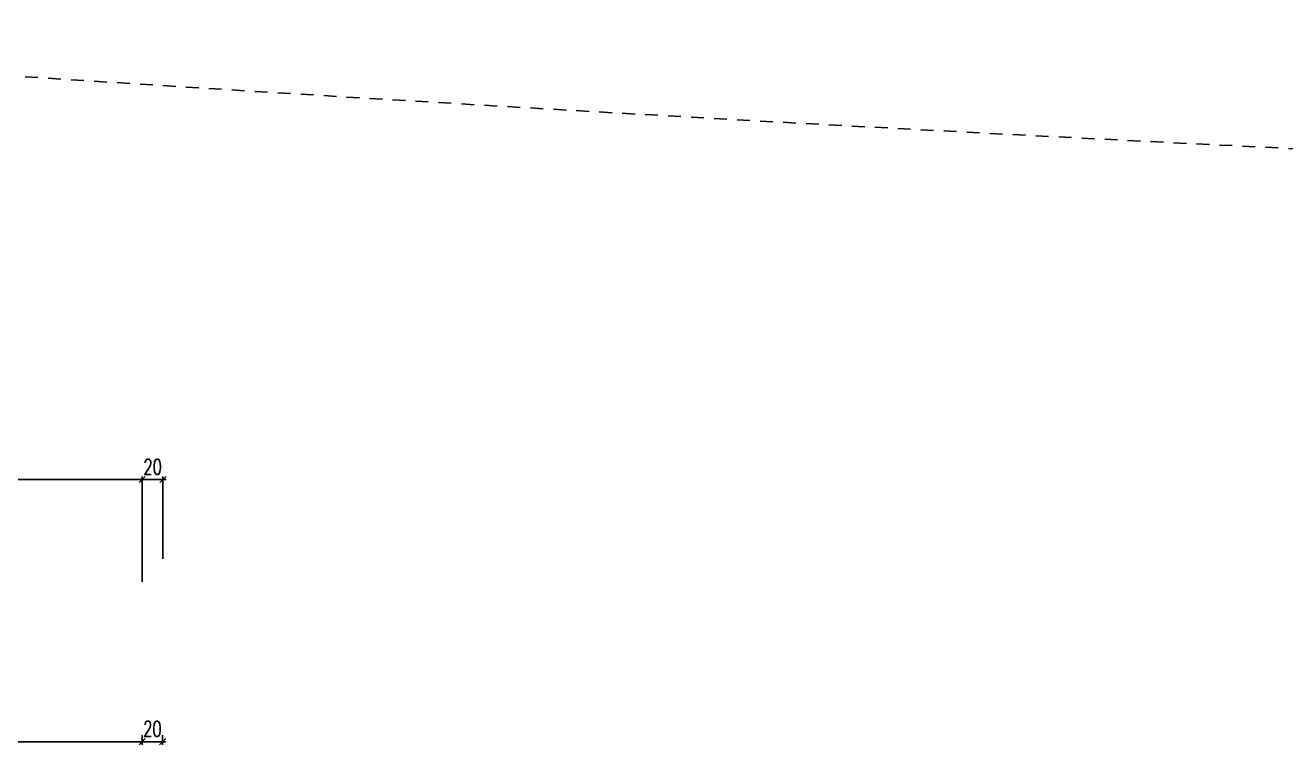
# Model space of a CAD drawing. Extents: x 307 to 786, y -197 to -94.
# Drawn here: x 380.37 to 392.7, y -194.44 to -187.41 of the extents above; entities that cross this region are included whole.
import ezdxf

# ---------------------------------------------------------------- set-up
doc = ezdxf.new("R2010")
doc.units = 0
doc.header["$LTSCALE"] = 0.5
doc.header["$MEASUREMENT"] = 0
doc.linetypes.add('CACHE', pattern=[0.375, 0.25, -0.125])
doc.layers.get('DEFPOINTS').update_dxf_attribs({"linetype": 'CONTINUOUS'})
doc.layers.add('1_AJSA_vue2', color=13, linetype='CONTINUOUS')
doc.layers.add('COTATION', color=7, linetype='CONTINUOUS')
doc.styles.add('ROMANS8', font='romans.shx', dxfattribs={"width": 0.7})
doc.dimstyles.new('COT50 cm', dxfattribs={"dimtxt": 0.15, "dimasz": 0.06, "dimexe": 0.03, "dimexo": 0.1, "dimgap": 0.05, "dimtad": 1, "dimdec": 0, "dimlfac": 100, "dimzin": 0, "dimdsep": 46, "dimtxsty": 'ROMANS8', "dimblk1": 'OBLIQUE', "dimblk2": 'OBLIQUE', "dimsah": 1, "dimcen": 0.03, "dimdle": 0.03, "dimclrt": 1, "dimadec": 0, "dimazin": 0, "dimtfac": 1, "dimtdec": 0, "dimtmove": 0, "dimatfit": 3, "dimfxl": 1, "dimfxlon": 1, "dimtolj": 1, "dimtzin": 0, "dimlwd": -1, "dimlwe": -1, "dimarcsym": 0})

# ---------------------------------------------------------------- blocks, each defined once
blk = doc.blocks.new('_Oblique')
at = {"layer": 'COTATION', "color": 0, "lineweight": -2}
blk.add_line((-0.5, -0.5), (0.5, 0.5), dxfattribs=at)
blk = doc.blocks.new('*D1570')
at = {"layer": 'COTATION', "color": 0, "transparency": 16777216}
for p, q in [((371.212, -192.85), (371.212, -191.82)), ((381.517, -192.85), (381.517, -191.82)), ((371.182, -191.85), (381.547, -191.85))]:
    blk.add_line(p, q, dxfattribs=at)
at = {"layer": 'DEFPOINTS', "color": 0, "transparency": 16777216}
for p in [(381.517, -191.85), (371.212, -193.246), (381.517, -194.102)]:
    blk.add_point(p, dxfattribs=at)
at = {"layer": 'COTATION', "color": 0, "transparency": 16777216, "xscale": 0.06, "yscale": 0.06, "zscale": 0.06, "rotation": 180}
blk.add_blockref('_Oblique', (371.212, -191.85), dxfattribs=at)
at = {"layer": 'COTATION', "color": 0, "transparency": 16777216, "xscale": 0.06, "yscale": 0.06, "zscale": 0.06}
blk.add_blockref('_Oblique', (381.517, -191.85), dxfattribs=at)
at = {"layer": 'COTATION', "color": 1, "transparency": 16777216, "insert": (376.365, -191.725), "char_height": 0.15, "attachment_point": 5, "style": 'ROMANS8'}
blk.add_mtext('\\A1;1030', dxfattribs=at)
blk = doc.blocks.new('*D1571')
at = {"layer": 'COTATION', "color": 0, "transparency": 16777216}
for p, q in [((381.517, -192.85), (381.517, -191.82)), ((381.72, -192.626), (381.72, -191.82)), ((381.487, -191.85), (381.75, -191.85))]:
    blk.add_line(p, q, dxfattribs=at)
at = {"layer": 'DEFPOINTS', "color": 0, "transparency": 16777216}
for p in [(381.72, -191.85), (381.72, -192.726), (381.517, -194.102)]:
    blk.add_point(p, dxfattribs=at)
at = {"layer": 'COTATION', "color": 0, "transparency": 16777216, "xscale": 0.06, "yscale": 0.06, "zscale": 0.06, "rotation": 180}
blk.add_blockref('_Oblique', (381.517, -191.85), dxfattribs=at)
at = {"layer": 'COTATION', "color": 0, "transparency": 16777216, "xscale": 0.06, "yscale": 0.06, "zscale": 0.06}
blk.add_blockref('_Oblique', (381.72, -191.85), dxfattribs=at)
at = {"layer": 'COTATION', "color": 1, "transparency": 16777216, "insert": (381.619, -191.725), "char_height": 0.15, "attachment_point": 5, "style": 'ROMANS8'}
blk.add_mtext('\\A1;20', dxfattribs=at)
blk = doc.blocks.new('*D1572')
at = {"layer": 'COTATION', "color": 0, "transparency": 16777216}
for p, q in [((371.212, -194.063), (371.212, -194.443)), ((371.182, -194.413), (381.547, -194.413)), ((381.517, -194.35), (381.517, -194.443))]:
    blk.add_line(p, q, dxfattribs=at)
at = {"layer": 'DEFPOINTS', "color": 0, "transparency": 16777216}
for p in [(371.212, -193.963), (381.517, -194.25), (381.517, -194.413)]:
    blk.add_point(p, dxfattribs=at)
at = {"layer": 'COTATION', "color": 0, "transparency": 16777216, "xscale": 0.06, "yscale": 0.06, "zscale": 0.06, "rotation": 180}
blk.add_blockref('_Oblique', (371.212, -194.413), dxfattribs=at)
at = {"layer": 'COTATION', "color": 0, "transparency": 16777216, "xscale": 0.06, "yscale": 0.06, "zscale": 0.06}
blk.add_blockref('_Oblique', (381.517, -194.413), dxfattribs=at)
at = {"layer": 'COTATION', "color": 1, "transparency": 16777216, "insert": (376.365, -194.288), "char_height": 0.15, "attachment_point": 5, "style": 'ROMANS8'}
blk.add_mtext('\\A1;1030', dxfattribs=at)
blk = doc.blocks.new('*D1573')
at = {"layer": 'COTATION', "color": 0, "transparency": 16777216}
for p, q in [((381.487, -194.413), (381.747, -194.413)), ((381.517, -194.35), (381.517, -194.443)), ((381.717, -194.35), (381.717, -194.443))]:
    blk.add_line(p, q, dxfattribs=at)
at = {"layer": 'DEFPOINTS', "color": 0, "transparency": 16777216}
for p in [(381.517, -194.25), (381.717, -194.25), (381.717, -194.413)]:
    blk.add_point(p, dxfattribs=at)
at = {"layer": 'COTATION', "color": 0, "transparency": 16777216, "xscale": 0.06, "yscale": 0.06, "zscale": 0.06, "rotation": 180}
blk.add_blockref('_Oblique', (381.517, -194.413), dxfattribs=at)
at = {"layer": 'COTATION', "color": 0, "transparency": 16777216, "xscale": 0.06, "yscale": 0.06, "zscale": 0.06}
blk.add_blockref('_Oblique', (381.717, -194.413), dxfattribs=at)
at = {"layer": 'COTATION', "color": 1, "transparency": 16777216, "insert": (381.617, -194.288), "char_height": 0.15, "attachment_point": 5, "style": 'ROMANS8'}
blk.add_mtext('\\A1;20', dxfattribs=at)

msp = doc.modelspace()

# ---------------------------------------------------------------- linework, layer by layer
at = {"layer": '1_AJSA_vue2', "linetype": 'CACHE'}
msp.add_lwpolyline([(380.3728, -187.9116, 0.0061956), (398.216, -188.8552), (403.9665, -188.8574), (403.9663, -182.0855), (398.6696, -182.091), (398.6693, -170.9926), (397.1402, -170.9906)], format="xyb", dxfattribs=at)

# ---------------------------------------------------------------- dimensions: what is measured, and where the dimension line sits
at = {"layer": 'COTATION'}
for base, p1, p2, picture, middle in [((381.517122, -191.850099), (371.212124, -193.245824), (381.517122, -194.101662), '*D1570', (376.364623, -191.725099)), ((381.517122, -194.412941), (371.212124, -193.963074), (381.517122, -194.250118), '*D1572', (376.364623, -194.287941))]:
    dim = msp.add_linear_dim(base=base, p1=p1, p2=p2, dimstyle='COT50 cm', override={"dimtmove": 1}, dxfattribs=at)
    dim.commit()
    dim.dimension.update_dxf_attribs({"geometry": picture, "text_midpoint": middle})
for base, p1, p2, picture, middle in [((381.7199, -191.8501), (381.5171, -194.1017), (381.7199, -192.7258), '*D1571', (381.6185, -191.8501)), ((381.7171, -194.4129), (381.5171, -194.2501), (381.7171, -194.2501), '*D1573', (381.6171, -194.4129))]:
    dim = msp.add_linear_dim(base=base, p1=p1, p2=p2, dimstyle='COT50 cm', override={"dimtmove": 1}, dxfattribs=at)
    dim.commit()
    dim.dimension.update_dxf_attribs({"geometry": picture, "text_midpoint": middle, "dimtype": 160})

doc.saveas('drawing.dxf')
